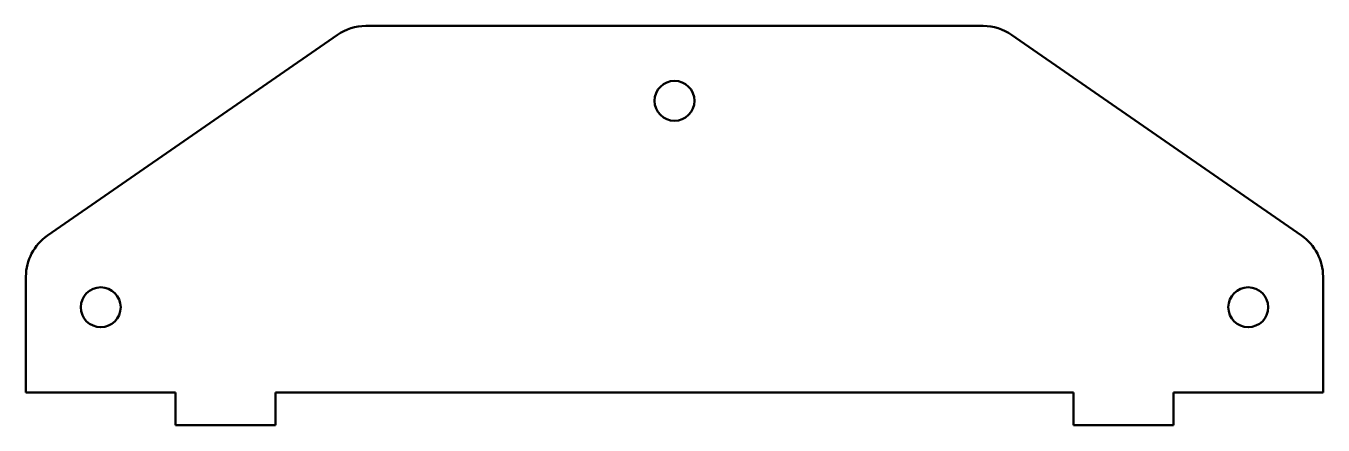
# Model space of a CAD drawing. Header units: inches. Extents: x -2.5 to 10.5, y -0.3 to 3.7.
import ezdxf

# ---------------------------------------------------------------- set-up
doc = ezdxf.new("R2010")
doc.units = ezdxf.units.IN
doc.header["$MEASUREMENT"] = 0
doc.layers.add('IV_EXTERIOR_PROFILES', color=7, linetype='Continuous', lineweight=50)
doc.layers.add('IV_INTERIOR_PROFILES', color=7, linetype='Continuous', lineweight=50)

msp = doc.modelspace()

# ---------------------------------------------------------------- linework, layer by layer
at = {"layer": 'IV_EXTERIOR_PROFILES'}
for p, q in [((7.094, 3.675), (0.906, 3.675)), ((0.622, 3.586), (-2.285, 1.574)), ((10.285, 1.574), (7.378, 3.586)), ((-2.5, 1.163), (-2.5, 0)), ((10.5, 0), (10.5, 1.163)), ((0, -0.325), (0, 0)), ((0, 0), (8, 0)), ((-2.5, 0), (-1, 0)), ((-1, 0), (-1, -0.325)), ((8, 0), (8, -0.325)), ((9, -0.325), (9, 0)), ((9, 0), (10.5, 0)), ((-1, -0.325), (0, -0.325)), ((8, -0.325), (9, -0.325))]:
    msp.add_line(p, q, dxfattribs=at)
for centre, start, end in [((0.906, 3.175), 90, 124.6952), ((7.094, 3.175), 55.3048, 90), ((-2, 1.163), 124.6952, 180), ((10, 1.163), 0, 55.3048)]:
    msp.add_arc(centre, 0.5, start, end, dxfattribs=at)
at = {"layer": 'IV_INTERIOR_PROFILES'}
for centre in [(4, 2.925), (-1.75, 0.856), (9.75, 0.856)]:
    msp.add_circle(centre, 0.2, dxfattribs=at)

doc.saveas('drawing.dxf')
